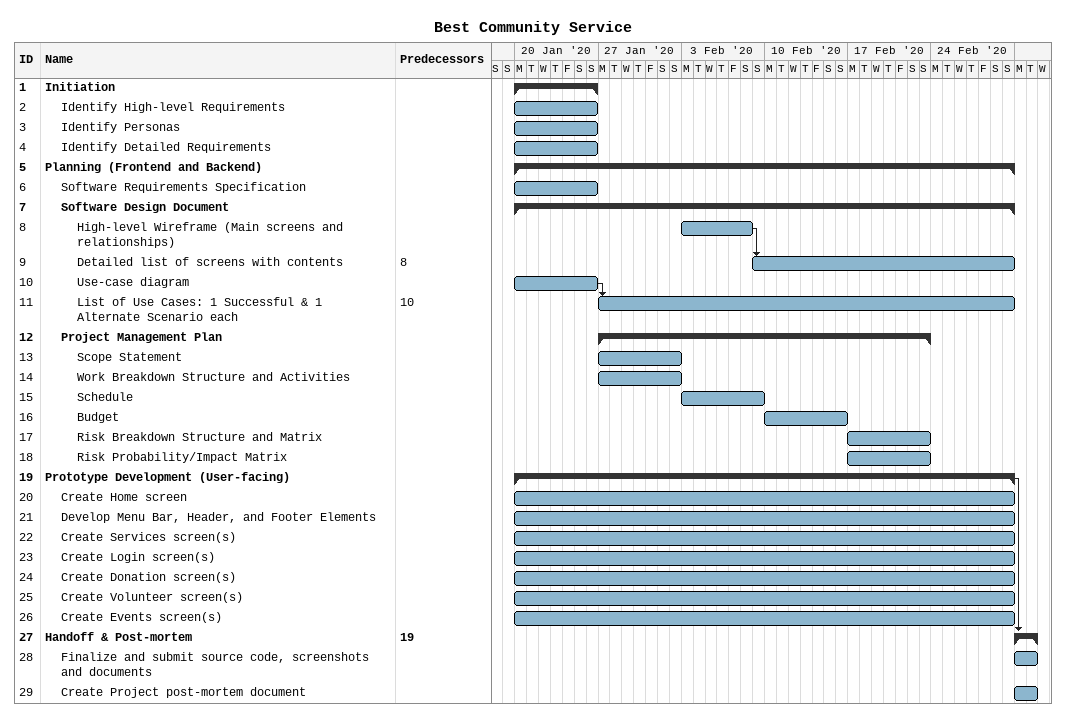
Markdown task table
Best Community Service

| ID | Level | Task | Start | Finish | Predecessors |
|---|---|---|---|---|---|
| 1 | 1 | **Initiation** | 2020-01-20 | 2020-01-26 |  |
| 2 | 2 | Identify High-level Requirements | 2020-01-20 | 2020-01-26 |  |
| 3 | 2 | Identify Personas | 2020-01-20 | 2020-01-26 |  |
| 4 | 2 | Identify Detailed Requirements | 2020-01-20 | 2020-01-26 |  |
| 5 | 1 | **Planning (Frontend and Backend)** | 2020-01-20 | 2020-03-01 |  |
| 6 | 2 | Software Requirements Specification | 2020-01-20 | 2020-01-26 |  |
| 7 | 2 | **Software Design Document** | 2020-01-20 | 2020-03-01 |  |
| 8 | 3 | High-level Wireframe (Main screens and relationships) | 2020-02-03 | 2020-02-08 |  |
| 9 | 3 | Detailed list of screens with contents | 2020-02-09 | 2020-03-01 | 8 |
| 10 | 3 | Use-case diagram | 2020-01-20 | 2020-01-26 |  |
| 11 | 3 | List of Use Cases: 1 Successful & 1 Alternate Scenario each | 2020-01-27 | 2020-03-01 | 10 |
| 12 | 2 | **Project Management Plan** | 2020-01-27 | 2020-02-23 |  |
| 13 | 3 | Scope Statement | 2020-01-27 | 2020-02-02 |  |
| 14 | 3 | Work Breakdown Structure and Activities | 2020-01-27 | 2020-02-02 |  |
| 15 | 3 | Schedule | 2020-02-03 | 2020-02-09 |  |
| 16 | 3 | Budget | 2020-02-10 | 2020-02-16 |  |
| 17 | 3 | Risk Breakdown Structure and Matrix | 2020-02-17 | 2020-02-23 |  |
| 18 | 3 | Risk Probability/Impact Matrix | 2020-02-17 | 2020-02-23 |  |
| 19 | 1 | **Prototype Development (User-facing)** | 2020-01-20 | 2020-03-01 |  |
| 20 | 2 | Create Home screen | 2020-01-20 | 2020-03-01 |  |
| 21 | 2 | Develop Menu Bar, Header, and Footer Elements | 2020-01-20 | 2020-03-01 |  |
| 22 | 2 | Create Services screen(s) | 2020-01-20 | 2020-03-01 |  |
| 23 | 2 | Create Login screen(s) | 2020-01-20 | 2020-03-01 |  |
| 24 | 2 | Create Donation screen(s) | 2020-01-20 | 2020-03-01 |  |
| 25 | 2 | Create Volunteer screen(s) | 2020-01-20 | 2020-03-01 |  |
| 26 | 2 | Create Events screen(s) | 2020-01-20 | 2020-03-01 |  |
| 27 | 1 | **Handoff & Post-mortem** | 2020-03-02 | 2020-03-03 | 19 |
| 28 | 2 | Finalize and submit source code, screenshots and documents | 2020-03-02 | 2020-03-03 |  |
| 29 | 2 | Create Project post-mortem document | 2020-03-02 | 2020-03-03 |  |
